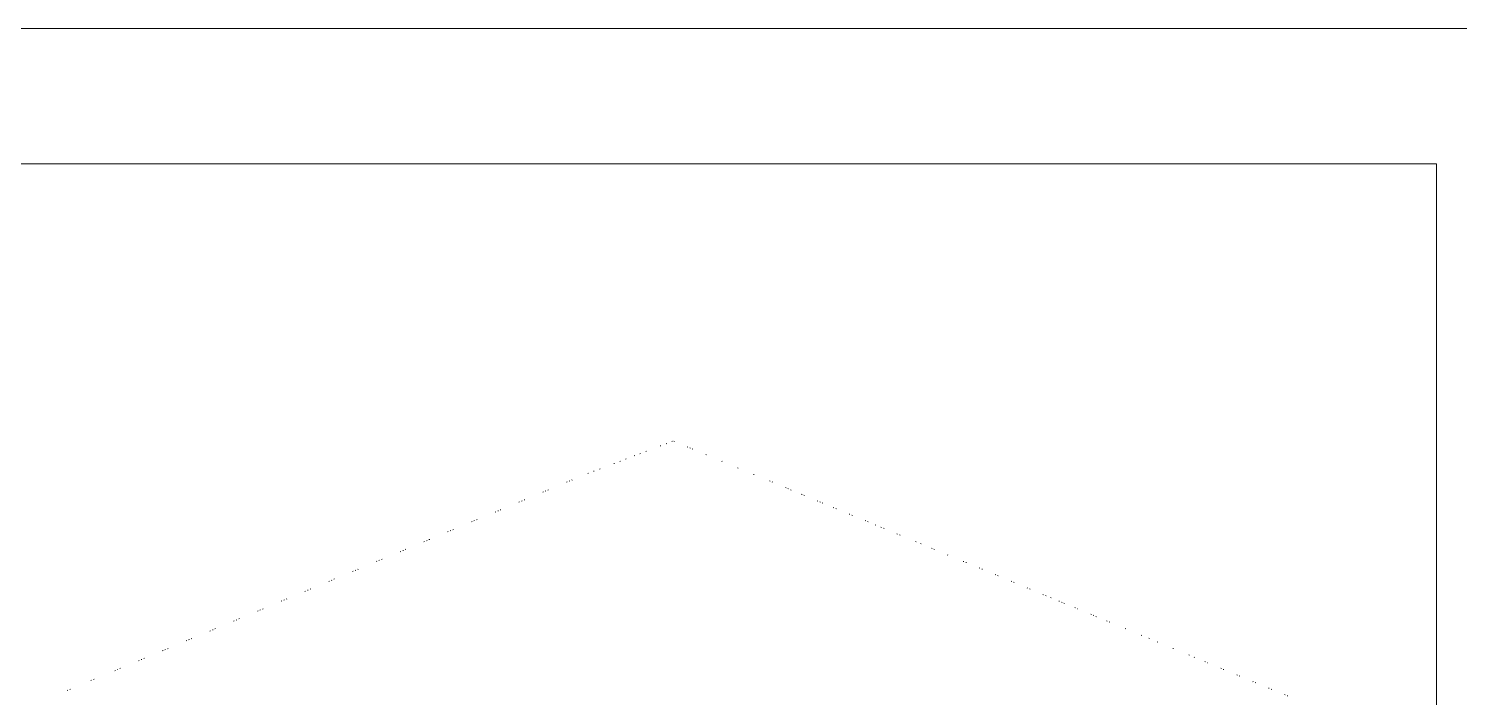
# Paper-space layout '01 Plan and 3D' of a CAD drawing. Header units: millimetres. Extents: x 5 to 415, y 7 to 290.
# Drawn here: x 195.8 to 333.2, y 225.7 to 290 of the extents above; entities that cross this region are included whole.
import ezdxf

# ---------------------------------------------------------------- set-up
doc = ezdxf.new("R2010")
doc.units = ezdxf.units.MM
doc.layers.add('GEOMETRY', color=7, linetype='Continuous')
doc.layers.add('SHEET', color=7, linetype='Continuous')

# ---------------------------------------------------------------- blocks, each defined once
blk = doc.blocks.new('SHEET_01')
at = {"layer": 'GEOMETRY', "lineweight": 13}
for p, q in [((257.1, 250.14), (257.04, 250.11)), ((257.66, 250.35), (257.6, 250.33)), ((257.85, 250.33), (257.79, 250.35)), ((253.22, 248.66), (253.16, 248.64)), ((254.03, 248.97), (253.97, 248.95)), ((254.6, 249.18), (254.53, 249.16)), ((255.16, 249.4), (255.1, 249.37)), ((256.54, 249.92), (256.47, 249.9)), ((259.13, 249.79), (259.07, 249.82)), ((259.38, 249.69), (259.32, 249.72)), ((259.62, 249.59), (259.56, 249.61)), ((260.91, 249.05), (260.85, 249.08)), ((249.59, 247.28), (249.52, 247.25)), ((250.15, 247.49), (250.09, 247.47)), ((250.71, 247.71), (250.65, 247.68)), ((252.09, 248.23), (252.03, 248.21)), ((252.65, 248.44), (252.59, 248.42)), ((262.44, 248.42), (262.38, 248.44)), ((263.97, 247.78), (263.91, 247.81)), ((247.55, 246.44), (247.49, 246.41)), ((247.79, 246.54), (247.73, 246.51)), ((248.04, 246.64), (247.98, 246.62)), ((265.5, 247.15), (265.44, 247.17)), ((267.03, 246.51), (266.96, 246.54)), ((267.27, 246.41), (267.21, 246.44)), ((268.56, 245.88), (268.49, 245.9)), ((242.98, 244.53), (242.92, 244.51)), ((243.23, 244.63), (243.17, 244.61)), ((243.48, 244.74), (243.41, 244.71)), ((245.26, 245.48), (245.2, 245.46)), ((245.51, 245.59), (245.45, 245.56)), ((245.76, 245.69), (245.7, 245.66)), ((268.8, 245.78), (268.74, 245.8)), ((269.05, 245.67), (268.98, 245.7)), ((270.09, 245.24), (270.02, 245.27)), ((270.33, 245.14), (270.27, 245.17)), ((271.62, 244.61), (271.55, 244.63)), ((271.86, 244.51), (271.8, 244.53)), ((240.7, 243.58), (240.64, 243.55)), ((240.95, 243.68), (240.88, 243.66)), ((241.19, 243.78), (241.13, 243.76)), ((272.1, 244.4), (272.04, 244.43)), ((273.14, 243.97), (273.08, 244)), ((273.39, 243.87), (273.33, 243.9)), ((274.67, 243.34), (274.61, 243.36)), ((274.92, 243.23), (274.86, 243.26)), ((236.38, 241.78), (236.32, 241.75)), ((236.63, 241.88), (236.57, 241.85)), ((238.42, 242.63), (238.36, 242.6)), ((238.66, 242.73), (238.6, 242.7)), ((238.91, 242.83), (238.85, 242.81)), ((276.2, 242.7), (276.14, 242.73)), ((276.45, 242.6), (276.39, 242.63)), ((277.18, 242.29), (277.12, 242.32)), ((277.73, 242.07), (277.67, 242.09)), ((277.98, 241.96), (277.92, 241.99)), ((233.85, 240.72), (233.79, 240.7)), ((234.1, 240.82), (234.04, 240.8)), ((234.35, 240.93), (234.28, 240.9)), ((236.13, 241.67), (236.07, 241.65)), ((279.26, 241.43), (279.2, 241.46)), ((279.51, 241.33), (279.45, 241.35)), ((281.04, 240.69), (280.98, 240.72)), ((281.53, 240.49), (281.47, 240.52)), ((229.78, 239.02), (229.72, 239)), ((231.57, 239.77), (231.51, 239.74)), ((231.82, 239.87), (231.76, 239.85)), ((232.06, 239.97), (232, 239.95)), ((282.57, 240.06), (282.51, 240.08)), ((282.81, 239.96), (282.75, 239.98)), ((284.1, 239.42), (284.04, 239.45)), ((227.01, 237.86), (226.94, 237.84)), ((227.25, 237.97), (227.19, 237.94)), ((227.5, 238.07), (227.44, 238.04)), ((229.29, 238.82), (229.23, 238.79)), ((229.53, 238.92), (229.47, 238.89)), ((285.63, 238.79), (285.57, 238.81)), ((285.87, 238.69), (285.81, 238.71)), ((287.16, 238.15), (287.1, 238.18)), ((287.4, 238.05), (287.34, 238.08)), ((224.72, 236.91), (224.66, 236.89)), ((224.97, 237.01), (224.91, 236.99)), ((225.22, 237.12), (225.15, 237.09)), ((288.69, 237.52), (288.63, 237.54)), ((288.93, 237.42), (288.87, 237.44)), ((290.22, 236.88), (290.16, 236.91)), ((290.46, 236.78), (290.4, 236.81)), ((291.75, 236.25), (291.69, 236.27)), ((220.16, 235.01), (220.1, 234.98)), ((220.4, 235.11), (220.34, 235.08)), ((220.65, 235.21), (220.59, 235.19)), ((222.44, 235.96), (222.38, 235.93)), ((222.69, 236.06), (222.63, 236.04)), ((222.93, 236.16), (222.87, 236.14)), ((291.99, 236.14), (291.93, 236.17)), ((293.28, 235.61), (293.21, 235.64)), ((293.52, 235.51), (293.46, 235.53)), ((294.01, 235.31), (293.95, 235.33)), ((294.81, 234.98), (294.74, 235)), ((295.05, 234.87), (294.99, 234.9)), ((217.88, 234.05), (217.81, 234.03)), ((218.12, 234.16), (218.06, 234.13)), ((218.37, 234.26), (218.31, 234.23)), ((295.3, 234.77), (295.23, 234.8)), ((296.34, 234.34), (296.27, 234.37)), ((296.58, 234.24), (296.52, 234.26)), ((297.87, 233.71), (297.8, 233.73)), ((298.11, 233.6), (298.05, 233.63)), ((298.35, 233.5), (298.29, 233.53)), ((213.31, 232.15), (213.25, 232.12)), ((213.56, 232.25), (213.5, 232.23)), ((213.8, 232.36), (213.74, 232.33)), ((215.59, 233.1), (215.53, 233.08)), ((215.84, 233.2), (215.78, 233.18)), ((216.09, 233.31), (216.03, 233.28)), ((299.39, 233.07), (299.33, 233.1)), ((299.64, 232.97), (299.58, 232.99)), ((301.17, 232.33), (301.11, 232.36)), ((211.03, 231.2), (210.97, 231.17)), ((211.28, 231.3), (211.21, 231.27)), ((211.52, 231.4), (211.46, 231.38)), ((302.7, 231.7), (302.64, 231.72)), ((303.43, 231.39), (303.37, 231.42)), ((304.23, 231.06), (304.17, 231.09)), ((206.71, 229.39), (206.65, 229.37)), ((206.96, 229.5), (206.9, 229.47)), ((208.75, 230.24), (208.68, 230.22)), ((208.99, 230.35), (208.93, 230.32)), ((209.24, 230.45), (209.18, 230.42)), ((305.76, 230.43), (305.7, 230.45)), ((307.29, 229.79), (307.23, 229.82)), ((307.78, 229.59), (307.72, 229.61)), ((204.18, 228.34), (204.12, 228.31)), ((204.43, 228.44), (204.37, 228.42)), ((204.67, 228.54), (204.61, 228.52)), ((206.46, 229.29), (206.4, 229.27)), ((308.82, 229.16), (308.76, 229.18)), ((309.06, 229.05), (309, 229.08)), ((310.35, 228.52), (310.29, 228.55)), ((310.59, 228.42), (310.53, 228.44)), ((201.9, 227.39), (201.83, 227.36)), ((202.14, 227.49), (202.08, 227.46)), ((311.88, 227.89), (311.82, 227.91)), ((312.12, 227.78), (312.06, 227.81)), ((313.41, 227.25), (313.35, 227.28)), ((313.65, 227.15), (313.59, 227.17)), ((314.94, 226.62), (314.88, 226.64)), ((199.61, 226.43), (199.55, 226.41)), ((199.86, 226.54), (199.8, 226.51)), ((315.18, 226.51), (315.12, 226.54)), ((316.47, 225.98), (316.41, 226.01)), ((316.71, 225.88), (316.65, 225.9))]:
    blk.add_line(p, q, dxfattribs=at)
at = {"layer": 'SHEET', "lineweight": 18}
for p, q in [((5, 290), (415, 290)), ((15, 277), (331, 277)), ((331, 277), (331, 17))]:
    blk.add_line(p, q, dxfattribs=at)

psp = doc.layouts.new('01 Plan and 3D')

# ---------------------------------------------------------------- block references
psp.add_blockref('SHEET_01', (0, 0))

doc.saveas('drawing.dxf')
